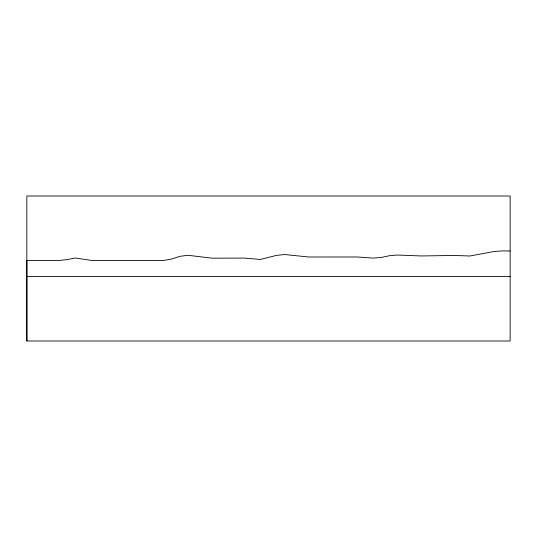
<?xml version="1.0" encoding="UTF-8"?>
<svg xmlns="http://www.w3.org/2000/svg" width="537" height="537" viewBox="0 0 537 537"><rect width="100%" height="100%" fill="white"/><g stroke="black" fill="none" stroke-linecap="round" stroke-linejoin="round"><path stroke-width="0.81" d="M26.85 340.995L26.85 196.005L510.15 196.005L510.15 340.995L26.85 340.995L26.85 260.445L59.07 260.445L67.125 259.639L75.18 257.988L91.29 260.398L163.785 260.445L171.84 258.955L179.895 256.35L187.95 255.276L212.115 258.176L244.335 258.075L260.445 259.438L276.555 255.37L284.61 254.531L308.775 257.008L357.105 256.988L373.215 258.096L381.27 257.451L389.325 255.746L397.38 255.035L421.545 255.968L453.765 255.437L469.875 256.008L494.04 251.511L502.095 250.92L510.15 251.014M26.85 276.555L510.15 276.555"/></g></svg>
